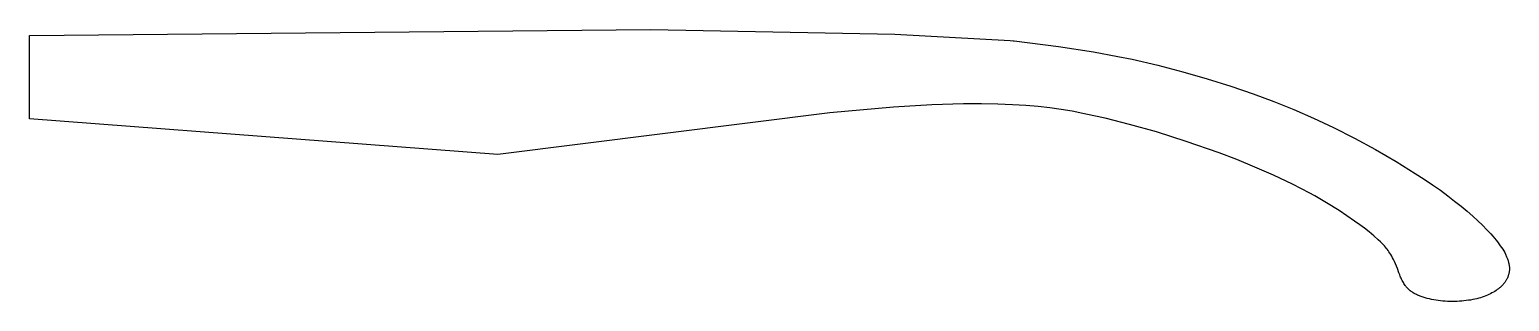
# Model space of a CAD drawing. Header units: millimetres. Extents: x -72 to 70, y -38 to -11.
import ezdxf

# ---------------------------------------------------------------- set-up
doc = ezdxf.new("R2010")
doc.units = ezdxf.units.MM
doc.layers.add('curva asta D', color=18, linetype='Continuous', true_color=0x000000)

msp = doc.modelspace()

# ---------------------------------------------------------------- linework, layer by layer
at = {"layer": 'curva asta D'}
msp.add_lwpolyline([(-72, -20), (-72, -12), (-12.3, -11.41), (11.16, -11.87), (22.24, -12.47), (22.53, -12.49), (22.63, -12.5), (26.91, -13.04), (30.28, -13.56), (32.62, -13.99), (33.98, -14.27), (36.45, -14.85), (38.84, -15.48), (41.19, -16.16), (43.46, -16.87), (45.61, -17.6), (47.61, -18.34), (49.52, -19.11), (51.41, -19.93), (53.34, -20.84), (55.34, -21.86), (57.37, -22.96), (59.35, -24.11), (61.19, -25.25), (62.05, -25.8), (62.85, -26.35), (63.61, -26.88), (64.32, -27.41), (64.98, -27.92), (65.6, -28.41), (66.18, -28.89), (66.72, -29.36), (67.21, -29.81), (67.67, -30.25), (68.09, -30.68), (68.46, -31.08), (68.64, -31.28), (68.8, -31.48), (68.96, -31.67), (69.1, -31.85), (69.24, -32.03), (69.37, -32.21), (69.49, -32.39), (69.6, -32.55), (69.7, -32.72), (69.79, -32.88), (69.87, -33.04), (69.91, -33.12), (69.94, -33.19), (69.98, -33.27), (70.01, -33.34), (70.04, -33.42), (70.07, -33.49), (70.09, -33.56), (70.11, -33.63), (70.14, -33.7), (70.16, -33.77), (70.17, -33.84), (70.19, -33.91), (70.2, -33.98), (70.21, -34.04), (70.22, -34.11), (70.23, -34.17), (70.24, -34.24), (70.24, -34.3), (70.24, -34.37), (70.24, -34.43), (70.24, -34.49), (70.24, -34.55), (70.24, -34.61), (70.23, -34.67), (70.22, -34.73), (70.21, -34.79), (70.2, -34.85), (70.19, -34.91), (70.17, -34.97), (70.16, -35.03), (70.14, -35.09), (70.12, -35.14), (70.1, -35.2), (70.08, -35.26), (70.05, -35.31), (70.03, -35.37), (70, -35.42), (69.97, -35.47), (69.94, -35.53), (69.91, -35.58), (69.87, -35.63), (69.84, -35.69), (69.8, -35.74), (69.76, -35.79), (69.72, -35.84), (69.68, -35.89), (69.64, -35.94), (69.6, -35.99), (69.55, -36.03), (69.51, -36.08), (69.46, -36.13), (69.41, -36.18), (69.36, -36.22), (69.3, -36.27), (69.25, -36.31), (69.2, -36.36), (69.14, -36.4), (69.08, -36.44), (68.96, -36.53), (68.84, -36.61), (68.71, -36.69), (68.57, -36.76), (68.43, -36.84), (68.28, -36.91), (68.13, -36.98), (67.97, -37.04), (67.81, -37.1), (67.64, -37.16), (67.47, -37.22), (67.29, -37.27), (67.1, -37.31), (66.91, -37.36), (66.72, -37.4), (66.51, -37.44), (66.31, -37.47), (66.1, -37.5), (65.88, -37.52), (65.66, -37.54), (65.44, -37.56), (65.22, -37.57), (64.99, -37.57), (64.76, -37.58), (64.54, -37.57), (64.31, -37.57), (64.08, -37.55), (63.86, -37.54), (63.63, -37.51), (63.41, -37.49), (63.19, -37.46), (62.97, -37.42), (62.76, -37.38), (62.55, -37.33), (62.35, -37.28), (62.15, -37.23), (61.96, -37.17), (61.77, -37.11), (61.68, -37.07), (61.59, -37.04), (61.5, -37), (61.41, -36.96), (61.33, -36.92), (61.24, -36.88), (61.16, -36.84), (61.08, -36.8), (61, -36.75), (60.92, -36.7), (60.85, -36.65), (60.81, -36.62), (60.77, -36.59), (60.74, -36.57), (60.7, -36.54), (60.66, -36.51), (60.63, -36.48), (60.59, -36.44), (60.56, -36.41), (60.52, -36.38), (60.49, -36.34), (60.46, -36.31), (60.42, -36.27), (60.39, -36.23), (60.36, -36.2), (60.32, -36.16), (60.29, -36.12), (60.26, -36.07), (60.23, -36.03), (60.17, -35.94), (60.11, -35.85), (60.05, -35.75), (59.99, -35.65), (59.94, -35.55), (59.88, -35.44), (59.83, -35.34), (59.79, -35.23), (59.74, -35.13), (59.7, -35.03), (59.62, -34.82), (59.49, -34.42), (59.29, -33.95), (59.2, -33.74), (59.11, -33.55), (59.02, -33.37), (58.93, -33.21), (58.84, -33.06), (58.76, -32.92), (58.67, -32.79), (58.58, -32.66), (58.5, -32.55), (58.41, -32.44), (58.32, -32.34), (58.23, -32.24), (58.14, -32.14), (58.04, -32.04), (57.84, -31.84), (57.64, -31.65), (57.2, -31.26), (56.75, -30.88), (56.31, -30.53), (55.87, -30.2), (55.37, -29.85), (53.88, -28.83), (52.65, -28.08), (51.54, -27.43), (51.01, -27.13), (50.27, -26.74), (49.38, -26.29), (47.57, -25.43), (45.78, -24.64), (44.03, -23.93), (42.34, -23.29), (39.18, -22.18), (36.32, -21.27), (33.74, -20.54), (31.39, -19.95), (30.3, -19.7), (29.25, -19.48), (28.21, -19.28), (27.16, -19.11), (26.08, -18.96), (24.95, -18.83), (23.76, -18.73), (22.47, -18.65), (21.07, -18.59), (19.51, -18.55), (17.77, -18.56), (14.73, -18.65), (11.05, -18.87), (4.93, -19.42), (-27, -23.45)], close=True, dxfattribs=at)

doc.saveas('drawing.dxf')
